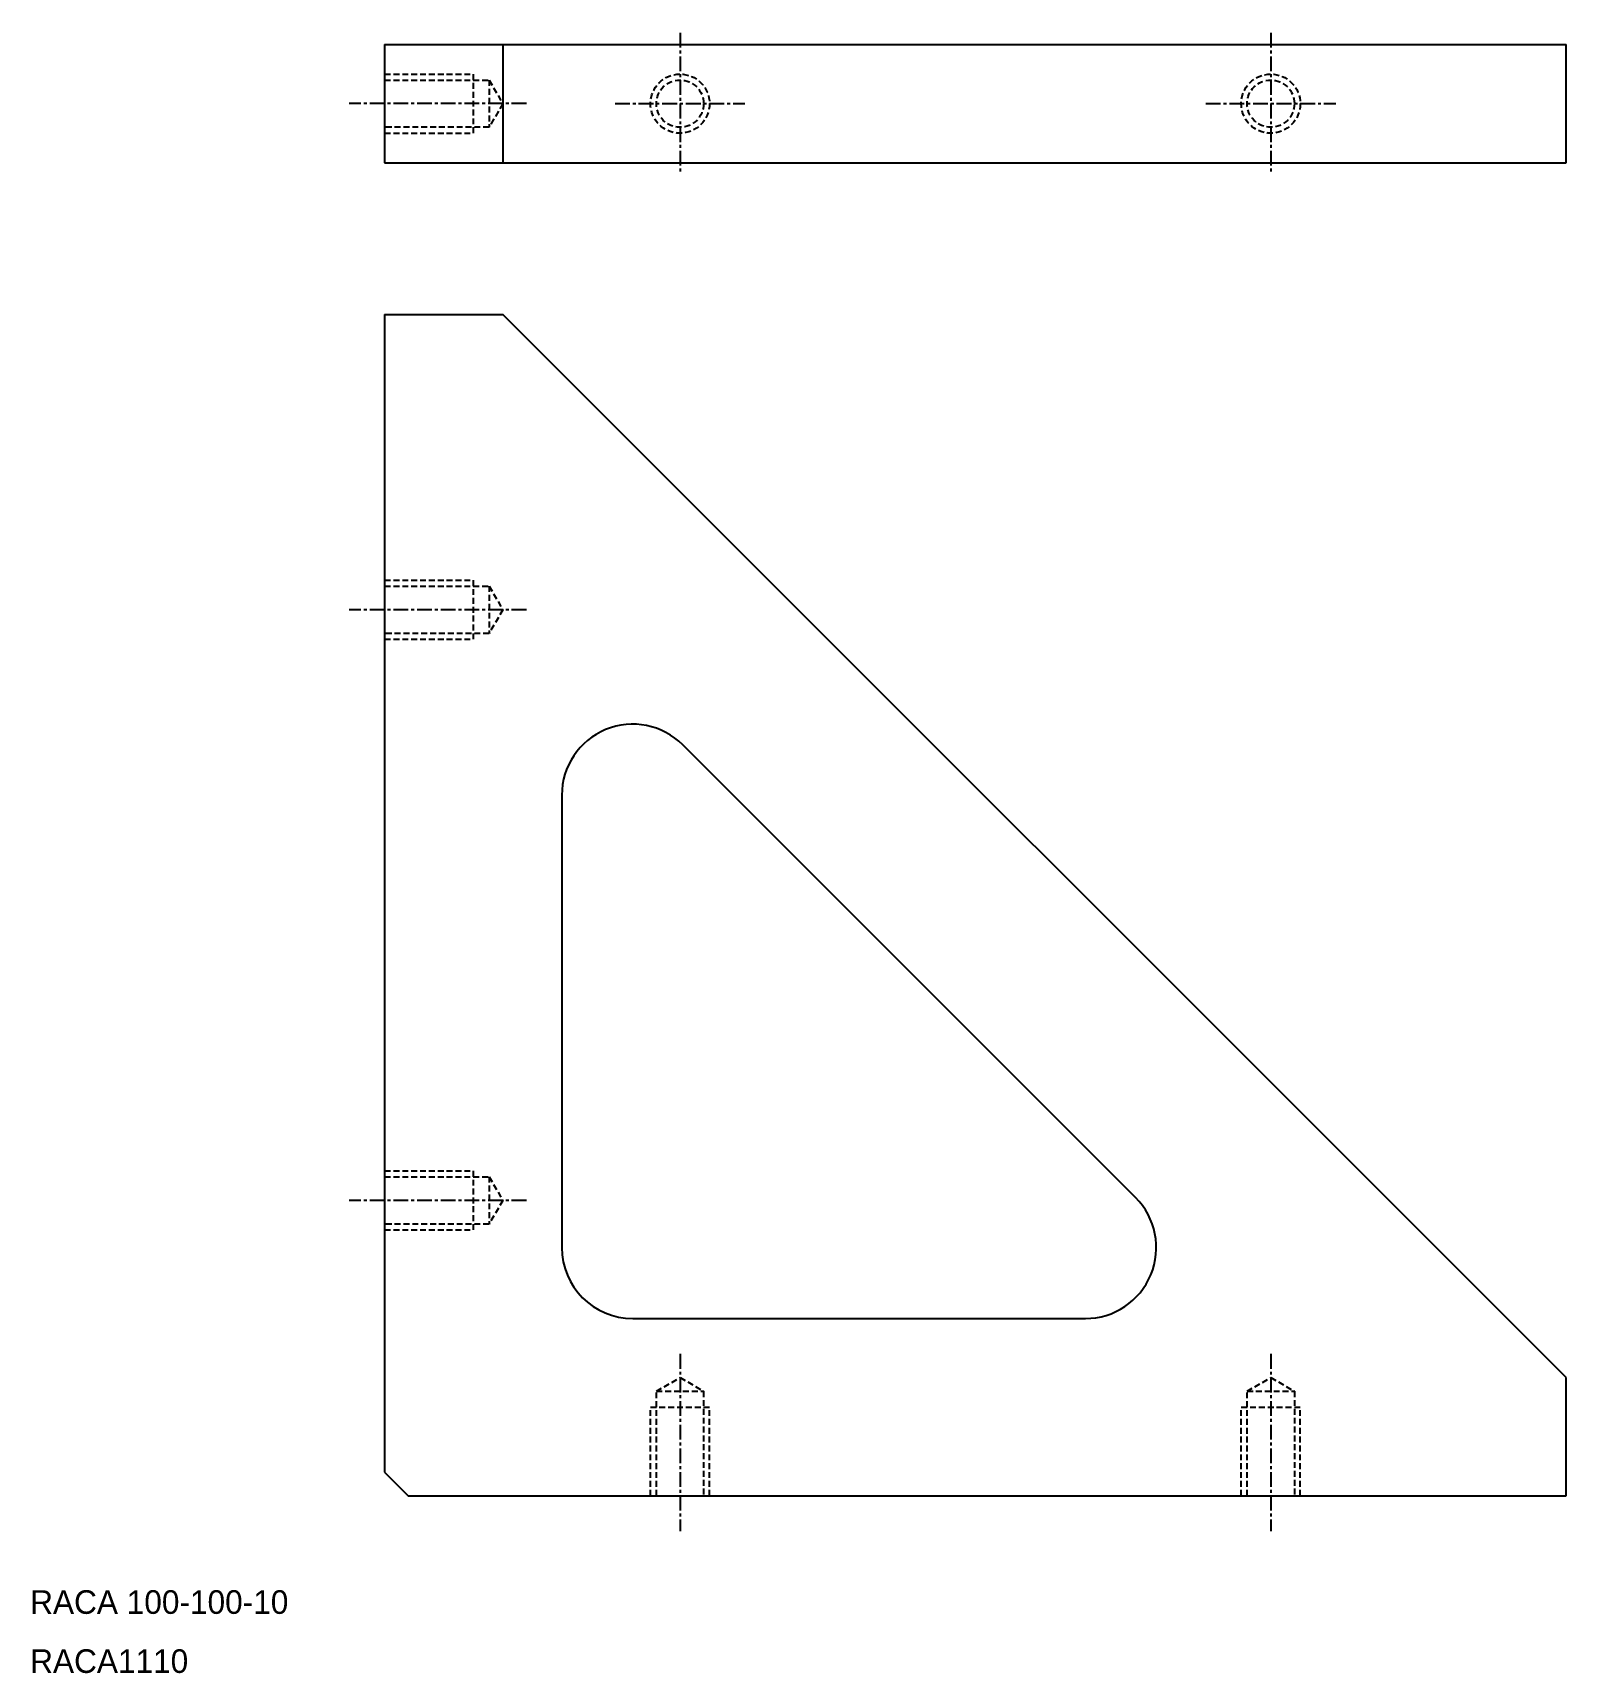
# Model space of a CAD drawing. Extents: x 8279 to 8409, y -639 to -501.
import ezdxf

# ---------------------------------------------------------------- set-up
doc = ezdxf.new("R2010")
doc.units = 0
doc.linetypes.add('CENTER', pattern=[2, 1.25, -0.25, 0.25, -0.25])
doc.linetypes.add('DASHED', pattern=[0.75, 0.5, -0.25])
doc.layers.get('0').update_dxf_attribs({"linetype": 'CONTINUOUS'})
doc.layers.add('CENTER', color=1, linetype='CENTER')

msp = doc.modelspace()

# ---------------------------------------------------------------- linework, layer by layer
at = {"color": 7, "linetype": 'CONTINUOUS'}
for p, q in [((8309.06, -501.51), (8309.06, -511.51)), ((8309.06, -501.51), (8409.06, -501.51)), ((8319.06, -501.51), (8319.06, -511.51)), ((8409.06, -511.51), (8409.06, -501.51)), ((8309.06, -511.51), (8409.06, -511.51)), ((8309.06, -524.35), (8319.06, -524.35)), ((8309.06, -524.35), (8309.06, -622.35)), ((8409.06, -614.35), (8319.06, -524.35)), ((8372.61, -599.1), (8334.31, -560.8)), ((8324.06, -565.04), (8324.06, -603.35)), ((8330.06, -609.35), (8368.37, -609.35)), ((8409.06, -624.35), (8409.06, -614.35)), ((8409.06, -624.35), (8409.06, -614.35)), ((8309.06, -622.35), (8311.06, -624.35)), ((8311.06, -624.35), (8409.06, -624.35)), ((8409.06, -624.35), (8409.06, -624.35))]:
    msp.add_line(p, q, dxfattribs=at)
at = {"color": 3, "linetype": 'DASHED'}
for p, q in [((8309.06, -504.01), (8316.56, -504.01)), ((8316.56, -504.01), (8316.56, -509.01)), ((8309.06, -504.51), (8317.91, -504.51)), ((8317.91, -504.51), (8319.06, -506.51)), ((8317.91, -504.51), (8317.91, -508.51)), ((8319.06, -506.51), (8317.91, -508.51)), ((8317.91, -508.51), (8309.06, -508.51)), ((8309.06, -509.01), (8316.56, -509.01)), ((8309.06, -546.85), (8316.56, -546.85)), ((8316.56, -546.85), (8316.56, -551.85)), ((8309.06, -547.35), (8317.91, -547.35)), ((8317.91, -547.35), (8319.06, -549.35)), ((8317.91, -547.35), (8317.91, -551.35)), ((8319.06, -549.35), (8317.91, -551.35)), ((8317.91, -551.35), (8309.06, -551.35)), ((8309.06, -551.85), (8316.56, -551.85)), ((8309.06, -596.85), (8316.56, -596.85)), ((8316.56, -596.85), (8316.56, -601.85)), ((8309.06, -597.35), (8317.91, -597.35)), ((8317.91, -597.35), (8317.91, -601.35)), ((8317.91, -597.35), (8319.06, -599.35)), ((8319.06, -599.35), (8317.91, -601.35)), ((8317.91, -601.35), (8309.06, -601.35)), ((8309.06, -601.85), (8316.56, -601.85)), ((8332.06, -615.5), (8334.06, -614.35)), ((8334.06, -614.35), (8336.06, -615.5)), ((8382.06, -615.5), (8384.06, -614.35)), ((8384.06, -614.35), (8386.06, -615.5)), ((8332.06, -615.5), (8336.06, -615.5)), ((8332.06, -624.35), (8332.06, -615.5)), ((8336.06, -615.5), (8336.06, -624.35)), ((8382.06, -615.5), (8386.06, -615.5)), ((8382.06, -624.35), (8382.06, -615.5)), ((8386.06, -615.5), (8386.06, -624.35)), ((8331.56, -616.85), (8336.56, -616.85)), ((8331.56, -624.35), (8331.56, -616.85)), ((8336.56, -624.35), (8336.56, -616.85)), ((8381.56, -616.85), (8386.56, -616.85)), ((8381.56, -624.35), (8381.56, -616.85)), ((8386.56, -624.35), (8386.56, -616.85))]:
    msp.add_line(p, q, dxfattribs=at)
for centre, radius in [((8334.06, -506.51), 2.5), ((8384.06, -506.51), 2.5), ((8334.06, -506.51), 2), ((8384.06, -506.51), 2)]:
    msp.add_circle(centre, radius, dxfattribs=at)
at = {"color": 7, "linetype": 'CONTINUOUS'}
for centre, start, end in [((8330.06, -565.04), 45, 180), ((8368.37, -603.35), 270, 45), ((8330.06, -603.35), 180, 270)]:
    msp.add_arc(centre, 6, start, end, dxfattribs=at)
at = {"layer": 'CENTER', "color": 1, "linetype": 'CENTER'}
for p, q in [((8334.06, -500.51), (8334.06, -512.51)), ((8384.06, -500.51), (8384.06, -512.51)), ((8321.06, -506.51), (8306.06, -506.51)), ((8328.56, -506.51), (8339.56, -506.51)), ((8378.56, -506.51), (8389.56, -506.51)), ((8321.06, -549.35), (8306.06, -549.35)), ((8321.06, -599.35), (8306.06, -599.35)), ((8334.06, -612.35), (8334.06, -627.35)), ((8384.06, -612.35), (8384.06, -627.35))]:
    msp.add_line(p, q, dxfattribs=at)

# ---------------------------------------------------------------- texts
at = {"color": 7, "linetype": 'CONTINUOUS'}
for s, p in [('RACA 100-100-10', (8279.06, -634.35)), ('RACA1110', (8279.06, -639.35))]:
    msp.add_text(s, height=2, dxfattribs=at).set_placement(p)

doc.saveas('drawing.dxf')
